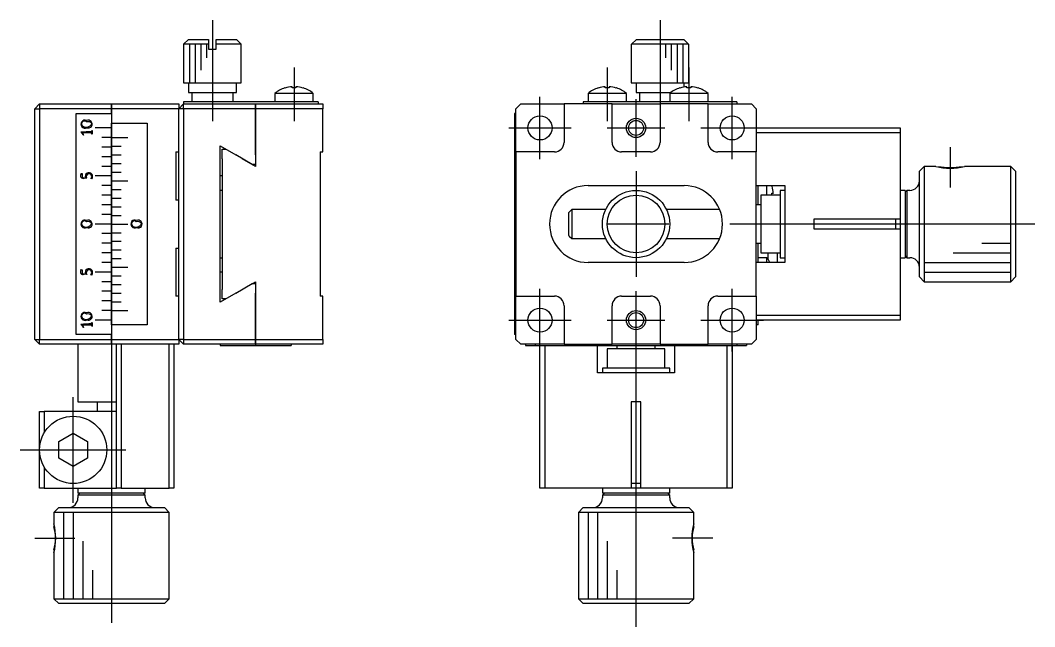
# Model space of a CAD drawing. Extents: x -100 to 146, y -92 to 84.
# Drawn here: x 40.1 to 145.7, y -41.9 to 21.2 of the extents above; entities that cross this region are included whole.
import ezdxf

# ---------------------------------------------------------------- set-up
doc = ezdxf.new("R2010")
doc.units = 0
doc.linetypes.add('CENTER', pattern=[50.8, 31.75, -6.35, 6.35, -6.35])
doc.layers.get('0').update_dxf_attribs({"linetype": 'CONTINUOUS'})
doc.layers.add('CENTER', color=1, linetype='CENTER')

msp = doc.modelspace()

# ---------------------------------------------------------------- linework, layer by layer
at = {"color": 7, "linetype": 'CONTINUOUS'}
for p, q in [((57.59, 19.2), (57.09, 18.7)), ((57.59, 19.2), (59.69, 19.2)), ((59.69, 19.2), (59.69, 18.7)), ((60.49, 19.2), (62.59, 19.2)), ((60.49, 18.7), (60.49, 19.2)), ((63.09, 18.7), (62.59, 19.2)), ((103.72, 18.7), (104.22, 19.2)), ((104.22, 19.2), (109.16, 19.2)), ((109.16, 19.2), (109.66, 18.7)), ((57.09, 18.7), (57.09, 14.7)), ((59.69, 18.7), (57.09, 18.7)), ((57.69, 18.7), (57.69, 14.7)), ((58.29, 18.7), (58.29, 14.7)), ((58.89, 18.7), (58.89, 16)), ((59.49, 18.7), (59.49, 17.3)), ((59.69, 18.7), (59.69, 18.2)), ((59.69, 18.2), (60.49, 18.2)), ((60.49, 18.2), (60.49, 18.7)), ((63.09, 18.7), (60.49, 18.7)), ((63.09, 14.7), (63.09, 18.7)), ((103.69, 18.2), (103.69, 14.7)), ((103.69, 18.2), (103.72, 18.2)), ((109.66, 18.7), (103.72, 18.7)), ((103.72, 18.2), (103.72, 18.7)), ((107.29, 17.3), (107.29, 18.7)), ((107.89, 16), (107.89, 18.7)), ((108.49, 14.7), (108.49, 18.7)), ((109.09, 14.7), (109.09, 18.7)), ((109.66, 18.7), (109.66, 18.2)), ((109.66, 18.2), (109.69, 18.2)), ((109.69, 14.7), (109.69, 18.2)), ((57.09, 14.7), (60.09, 14.7)), ((57.59, 14.7), (57.59, 13.7)), ((60.09, 14.7), (63.09, 14.7)), ((62.59, 13.7), (62.59, 14.7)), ((67.66, 14.16), (67.64, 14.16)), ((68.39, 14.16), (68.39, 14.29)), ((68.79, 14.16), (68.39, 14.16)), ((68.79, 14.29), (68.79, 14.16)), ((69.54, 14.16), (69.52, 14.16)), ((100.26, 14.16), (100.24, 14.16)), ((100.99, 14.16), (100.99, 14.29)), ((101.39, 14.16), (100.99, 14.16)), ((101.39, 14.29), (101.39, 14.16)), ((102.14, 14.16), (102.12, 14.16)), ((103.69, 14.7), (109.69, 14.7)), ((104.19, 14.7), (104.19, 13.7)), ((108.76, 14.16), (108.74, 14.16)), ((109.19, 14.25), (109.19, 14.7)), ((109.49, 14.16), (109.49, 14.29)), ((109.89, 14.16), (109.49, 14.16)), ((109.89, 14.29), (109.89, 14.16)), ((110.64, 14.16), (110.62, 14.16)), ((59.09, 12.7), (57.09, 12.7)), ((57.09, 12.7), (57.09, 12.5)), ((57.59, 13.7), (60.09, 13.7)), ((57.94, 13.7), (57.94, 12.7)), ((69.09, 12.7), (59.09, 12.7)), ((60.09, 13.7), (62.59, 13.7)), ((62.24, 12.7), (62.24, 13.7)), ((70.59, 13.6), (66.59, 13.6)), ((66.59, 13.6), (66.59, 12.7)), ((71.09, 12.7), (69.09, 12.7)), ((70.59, 12.7), (70.59, 13.6)), ((71.09, 12.7), (71.09, 12.5)), ((100.69, 12.7), (98.69, 12.7)), ((98.69, 12.7), (98.69, 12.5)), ((103.19, 13.6), (99.19, 13.6)), ((99.19, 13.6), (99.19, 12.7)), ((112.69, 12.7), (100.69, 12.7)), ((103.19, 12.7), (103.19, 13.6)), ((104.19, 13.7), (107.82, 13.7)), ((104.54, 13.7), (104.54, 12.7)), ((111.69, 13.6), (107.69, 13.6)), ((107.69, 13.6), (107.69, 12.7)), ((111.69, 12.7), (111.69, 13.6)), ((114.69, 12.7), (112.69, 12.7)), ((114.69, 12.7), (114.69, 12.5)), ((42.09, 12.5), (41.59, 12)), ((41.59, -12), (41.59, 12)), ((41.59, 12), (42.09, 12)), ((42.09, 12.5), (49.59, 12.5)), ((42.09, 12.5), (42.09, 12)), ((42.09, 12), (42.09, -12)), ((49.59, 12), (42.09, 12)), ((49.59, 12.5), (56.59, 12.5)), ((49.59, 12.5), (49.59, 12)), ((49.59, 12), (49.59, 12.5)), ((56.59, 12), (49.59, 12)), ((49.59, 11.51), (49.59, 12)), ((49.59, 12), (49.59, 11.51)), ((57.09, 12.5), (56.59, 12)), ((56.59, 12.5), (56.59, 12)), ((56.59, 7.5), (56.59, 12)), ((57.09, 12), (56.59, 12)), ((57.09, 12.5), (64.59, 12.5)), ((57.09, 12), (57.09, 12.5)), ((57.09, 12), (57.09, -12)), ((64.59, 12), (57.09, 12)), ((64.59, 12.5), (71.59, 12.5)), ((64.59, 12.5), (64.59, 12)), ((64.59, 12), (64.59, 12.5)), ((71.59, 12), (64.59, 12)), ((64.59, 7.2), (64.59, 12)), ((64.59, 12), (64.59, 7.2)), ((71.59, 12.5), (71.59, 12)), ((71.59, 7.5), (71.59, 12)), ((92.19, 12.5), (91.69, 12)), ((91.69, 7.5), (91.69, 12)), ((92.19, 12.5), (96.69, 12.5)), ((96.69, 12.5), (96.69, 8.5)), ((101.69, 12.5), (96.69, 12.5)), ((101.69, 12.5), (106.69, 12.5)), ((101.69, 8.5), (101.69, 12.5)), ((106.69, 12.5), (106.69, 8.5)), ((111.69, 12.5), (106.69, 12.5)), ((111.69, 12.5), (116.19, 12.5)), ((111.69, 8.5), (111.69, 12.5)), ((116.69, 12), (116.19, 12.5)), ((116.69, 12), (116.69, 7.5)), ((45.89, -11.5), (45.89, 11.5)), ((45.89, 11.5), (49.59, 11.5)), ((49.59, 11.5), (49.59, 10.51)), ((91.54, 11.5), (91.54, 10.51)), ((91.69, 11.5), (91.54, 11.5)), ((46.41, 9.53), (46.4, 9.54)), ((46.45, 9.49), (46.41, 9.53)), ((47.48, 9.6), (47.52, 9.73)), ((47.52, 9.73), (47.56, 9.75)), ((47.56, 9.75), (47.56, 9.34)), ((48.59, 10), (47.89, 10)), ((49.59, 10), (48.59, 10)), ((49.59, 10.51), (49.59, 10.5)), ((49.59, 10.5), (53.29, 10.5)), ((49.59, 10.5), (49.59, 10)), ((49.59, 10.01), (49.59, 10.5)), ((49.59, 10), (49.59, 10.01)), ((49.59, 10), (49.59, 9.01)), ((49.59, 9.99), (49.59, 10)), ((49.59, 9.01), (49.59, 9.99)), ((53.29, 10.5), (53.29, -10.5)), ((91.54, 10.5), (91.54, -10.5)), ((91.69, 10.5), (91.54, 10.5)), ((116.69, 10), (131.69, 10)), ((131.69, 10), (131.69, 9.5)), ((46.5, 9.44), (46.45, 9.49)), ((46.56, 9.37), (46.5, 9.44)), ((46.54, 9.48), (46.65, 9.33)), ((47.49, 9.47), (46.54, 9.48)), ((46.59, 9.32), (46.56, 9.37)), ((46.61, 9.3), (46.59, 9.32)), ((46.63, 9.26), (46.61, 9.3)), ((46.65, 9.24), (46.63, 9.26)), ((46.65, 9.33), (46.68, 9.26)), ((46.65, 9.24), (46.65, 9.24)), ((46.66, 9.24), (46.65, 9.24)), ((46.67, 9.24), (46.66, 9.24)), ((46.68, 9.25), (46.67, 9.24)), ((46.68, 9.26), (46.68, 9.25)), ((46.68, 9.25), (46.68, 9.25)), ((47.56, 9.34), (47.49, 9.47)), ((49.59, 9), (48.59, 9)), ((49.59, 9.01), (49.59, 9)), ((49.59, 9), (49.59, 9.01)), ((49.59, 9), (50.59, 9)), ((49.59, 9), (49.59, 8.99)), ((49.59, 8.99), (49.59, 9)), ((49.59, 8.99), (49.59, 8.11)), ((49.59, 8.1), (49.59, 8.99)), ((50.59, 9), (51.29, 9)), ((131.69, 9.5), (116.69, 9.5)), ((131.69, 9.5), (131.69, 0.5)), ((49.59, 8), (48.59, 8)), ((49.59, 8.11), (49.59, 8.1)), ((49.59, 8.1), (50.59, 8.1)), ((49.59, 8.1), (49.59, 8.09)), ((49.59, 8.01), (49.59, 8.1)), ((49.59, 8.09), (49.59, 8)), ((49.59, 8), (49.59, 8.01)), ((49.59, 8), (49.59, 7.21)), ((49.59, 7.99), (49.59, 8)), ((49.59, 7.2), (49.59, 7.99)), ((56.29, 7.5), (56.29, 2.5)), ((56.29, 7.5), (56.59, 7.5)), ((56.59, 2.5), (56.59, 7.5)), ((60.89, -8.13), (60.89, 8.13)), ((60.89, 8.13), (62.51, 7.2)), ((61.09, 7.8), (61.47, 7.8)), ((61.09, 6.8), (61.09, 7.8)), ((71.29, 7.5), (71.29, -7.5)), ((71.29, 7.5), (71.59, 7.5)), ((91.69, 7.5), (91.69, -7.5)), ((95.69, 7.5), (91.69, 7.5)), ((105.69, 7.5), (102.69, 7.5)), ((116.69, 7.5), (112.69, 7.5)), ((116.69, -7.5), (116.69, 7.5)), ((49.59, 7), (48.59, 7)), ((49.59, 7.21), (49.59, 7.2)), ((49.59, 7.2), (50.59, 7.2)), ((49.59, 7.2), (49.59, 7.19)), ((49.59, 7.01), (49.59, 7.2)), ((49.59, 7.19), (49.59, 7)), ((49.59, 7), (49.59, 7.01)), ((49.59, 7), (49.59, 6.31)), ((49.59, 6.99), (49.59, 7)), ((49.59, 6.3), (49.59, 6.99)), ((61.09, 6.8), (61.09, -6.8)), ((64.24, 6.2), (62.51, 7.2)), ((64.59, 6), (63.2, 6.8)), ((64.59, 7.2), (64.59, 6)), ((49.59, 6), (48.59, 6)), ((49.59, 6.31), (49.59, 6.3)), ((49.59, 6.3), (50.59, 6.3)), ((49.59, 6.3), (49.59, 6.29)), ((49.59, 6.01), (49.59, 6.3)), ((49.59, 6.29), (49.59, 6)), ((49.59, 6), (49.59, 6.01)), ((49.59, 6), (49.59, 5.41)), ((49.59, 5.99), (49.59, 6)), ((49.59, 5.4), (49.59, 5.99)), ((49.59, 5.41), (49.59, 5.4)), ((49.59, 5.4), (50.59, 5.4)), ((49.59, 5.4), (49.59, 5.39)), ((49.59, 5.01), (49.59, 5.4)), ((49.59, 5.39), (49.59, 5)), ((64.59, 6.2), (64.24, 6.2)), ((134.19, 6), (133.69, 5.5)), ((133.69, -5.5), (133.69, 5.5)), ((134.19, 6), (134.19, -6)), ((135.39, 6), (134.19, 6)), ((143.19, 6), (138.39, 6)), ((143.19, 0), (143.19, 6)), ((143.69, 5.5), (143.19, 6)), ((143.69, 5.5), (143.69, 0)), ((46.41, 5.21), (46.39, 5.27)), ((46.39, 5.27), (46.4, 5.27)), ((46.4, 5.27), (46.52, 5.25)), ((46.52, 5.25), (46.53, 5.16)), ((46.53, 5.16), (46.53, 5.09)), ((46.53, 5.09), (46.53, 5.04)), ((46.53, 5.04), (46.53, 4.99)), ((46.53, 4.99), (46.53, 4.97)), ((46.53, 4.97), (46.53, 4.96)), ((46.53, 4.96), (46.53, 4.87)), ((46.53, 4.87), (46.53, 4.84)), ((46.53, 4.84), (46.54, 4.84)), ((46.54, 4.84), (46.63, 4.83)), ((46.54, 4.84), (46.54, 4.84)), ((46.63, 4.83), (46.86, 4.81)), ((46.77, 4.77), (46.73, 4.77)), ((47, 4.76), (46.77, 4.77)), ((46.99, 4.8), (47, 4.77)), ((47, 4.77), (47, 4.76)), ((47.53, 4.69), (47.43, 4.73)), ((48.59, 5), (47.89, 5)), ((49.59, 5), (48.59, 5)), ((49.59, 5), (49.59, 5.01)), ((49.59, 5), (49.59, 4.51)), ((49.59, 4.99), (49.59, 5)), ((49.59, 4.5), (49.59, 4.99)), ((49.59, 4.51), (49.59, 4.5)), ((49.59, 4.5), (50.59, 4.5)), ((49.59, 4.5), (49.59, 4.49)), ((49.59, 4.01), (49.59, 4.5)), ((49.59, 4.49), (49.59, 4)), ((50.59, 4.5), (51.29, 4.5)), ((61.09, 5), (60.89, 5)), ((49.59, 4), (48.59, 4)), ((49.59, 4), (49.59, 4.01)), ((49.59, 4), (49.59, 3.61)), ((49.59, 3.99), (49.59, 4)), ((49.59, 3.6), (49.59, 3.99)), ((49.59, 3.61), (49.59, 3.6)), ((49.59, 3.6), (50.59, 3.6)), ((49.59, 3.6), (49.59, 3.59)), ((49.59, 3.01), (49.59, 3.6)), ((49.59, 3.59), (49.59, 3)), ((61.09, 3.5), (60.89, 3.5)), ((99.19, 4), (109.19, 4)), ((116.69, 4), (119.69, 4)), ((116.89, 3.5), (116.89, 4)), ((116.89, 2), (116.89, 3.5)), ((117.79, 3), (117.79, 4)), ((118.34, 3.93), (118.34, 3.95)), ((118.34, 3), (118.34, 3.2)), ((118.34, 3.2), (118.48, 3.2)), ((119.19, 3.5), (119.19, 0)), ((119.69, 3.5), (119.19, 3.5)), ((119.69, 4), (119.69, -4)), ((132.19, 3.5), (131.69, 3.5)), ((132.19, 3.5), (132.19, 0)), ((132.39, 3.5), (132.19, 3.3)), ((132.39, 3.5), (132.39, -3.5)), ((132.69, 3.5), (132.39, 3.5)), ((49.59, 3), (48.59, 3)), ((49.59, 3), (49.59, 3.01)), ((49.59, 3), (49.59, 2.71)), ((49.59, 2.99), (49.59, 3)), ((49.59, 2.7), (49.59, 2.99)), ((49.59, 2.71), (49.59, 2.7)), ((49.59, 2.7), (50.59, 2.7)), ((49.59, 2.01), (49.59, 2.7)), ((49.59, 2.7), (49.59, 2.69)), ((49.59, 2.69), (49.59, 2)), ((56.59, 2.5), (56.29, 2.5)), ((56.59, -2.5), (56.59, 2.5)), ((117.19, 3), (117.19, -3)), ((119.19, 3), (117.19, 3)), ((49.59, 2), (48.59, 2)), ((49.59, 2), (49.59, 2.01)), ((49.59, 2), (49.59, 1.81)), ((49.59, 1.99), (49.59, 2)), ((49.59, 1.8), (49.59, 1.99)), ((49.59, 1.81), (49.59, 1.8)), ((49.59, 1.8), (50.59, 1.8)), ((49.59, 1.8), (49.59, 1.79)), ((49.59, 1.01), (49.59, 1.8)), ((49.59, 1.79), (49.59, 1)), ((97.24, 1.25), (97.19, 1.2)), ((97.19, 0), (97.19, 1.2)), ((97.49, 1.5), (97.24, 1.25)), ((101.03, 1.5), (97.49, 1.5)), ((97.49, 1.5), (97.49, 0)), ((112.9, 1.5), (107.35, 1.5)), ((107.35, 1.5), (107.35, 1.5)), ((117.19, 2), (116.69, 2)), ((49.59, 1), (48.59, 1)), ((49.59, 1), (49.59, 1.01)), ((49.59, 1), (49.59, 0.91)), ((49.59, 0.99), (49.59, 1)), ((49.59, 0.9), (49.59, 0.99)), ((49.59, 0.91), (49.59, 0.9)), ((49.59, 0.9), (50.59, 0.9)), ((49.59, 0.9), (49.59, 0.89)), ((49.59, 0.01), (49.59, 0.9)), ((49.59, 0.89), (49.59, 0.01)), ((49.59, 0.01), (49.59, 0)), ((49.59, 0), (49.59, 0.01)), ((131.69, 0.5), (122.69, 0.5)), ((122.69, 0.5), (122.69, -0.5)), ((131.19, 0.5), (131.19, -0.5)), ((131.69, 0.5), (131.69, 0)), ((48.59, 0), (47.89, 0)), ((49.59, 0), (48.59, 0)), ((49.59, -1), (48.59, -1)), ((49.59, 0), (50.59, 0)), ((49.59, 0), (49.59, -0.01)), ((49.59, -0.01), (49.59, 0)), ((49.59, -0.01), (49.59, -0.89)), ((49.59, -0.9), (49.59, -0.01)), ((49.59, -0.89), (49.59, -0.9)), ((49.59, -0.9), (50.59, -0.9)), ((49.59, -0.9), (49.59, -0.91)), ((49.59, -0.99), (49.59, -0.9)), ((49.59, -0.91), (49.59, -1)), ((49.59, -1), (49.59, -0.99)), ((49.59, -1), (49.59, -1.79)), ((49.59, -1.01), (49.59, -1)), ((49.59, -1.8), (49.59, -1.01)), ((50.59, 0), (51.29, 0)), ((97.19, -1.2), (97.19, 0)), ((97.49, 0), (97.49, -1.5)), ((119.19, 0), (119.19, -3.5)), ((122.69, -0.5), (131.69, -0.5)), ((131.69, 0), (131.69, -0.5)), ((131.69, -0.5), (131.69, -9.5)), ((132.19, 0), (132.19, -3.5)), ((143.19, -6), (143.19, 0)), ((143.69, 0), (143.69, -5.5)), ((49.59, -2), (48.59, -2)), ((49.59, -1.79), (49.59, -1.8)), ((49.59, -1.8), (50.59, -1.8)), ((49.59, -1.8), (49.59, -1.81)), ((49.59, -1.99), (49.59, -1.8)), ((49.59, -1.81), (49.59, -2)), ((49.59, -2), (49.59, -1.99)), ((49.59, -2), (49.59, -2.69)), ((49.59, -2.01), (49.59, -2)), ((49.59, -2.7), (49.59, -2.01)), ((97.19, -1.2), (97.24, -1.25)), ((97.24, -1.25), (97.49, -1.5)), ((97.49, -1.5), (101.03, -1.5)), ((107.35, -1.5), (112.9, -1.5)), ((107.35, -1.5), (107.35, -1.5)), ((107.35, -1.5), (107.35, -1.5)), ((116.69, -2), (117.19, -2)), ((116.89, -4), (116.89, -2)), ((140.19, -2), (143.19, -2)), ((49.59, -3), (48.59, -3)), ((49.59, -2.69), (49.59, -2.7)), ((49.59, -2.7), (50.59, -2.7)), ((49.59, -2.7), (49.59, -2.71)), ((49.59, -2.99), (49.59, -2.7)), ((49.59, -2.71), (49.59, -3)), ((49.59, -3), (49.59, -2.99)), ((49.59, -3), (49.59, -3.59)), ((49.59, -3.01), (49.59, -3)), ((49.59, -3.6), (49.59, -3.01)), ((56.29, -2.5), (56.29, -7.5)), ((56.29, -2.5), (56.59, -2.5)), ((56.59, -7.5), (56.59, -2.5)), ((117.19, -3), (119.19, -3)), ((117.89, -3), (117.89, -3.63)), ((118.89, -3), (118.89, -4)), ((137.19, -3), (143.19, -3)), ((49.59, -4), (48.59, -4)), ((49.59, -3.59), (49.59, -3.6)), ((49.59, -3.6), (50.59, -3.6)), ((49.59, -3.99), (49.59, -3.6)), ((49.59, -3.6), (49.59, -3.61)), ((49.59, -3.61), (49.59, -4)), ((49.59, -4), (49.59, -3.99)), ((49.59, -4), (49.59, -4.49)), ((49.59, -4.01), (49.59, -4)), ((49.59, -4.5), (49.59, -4.01)), ((60.89, -3.5), (61.09, -3.5)), ((109.19, -4), (99.19, -4)), ((119.69, -4), (116.69, -4)), ((117.79, -3.5), (116.89, -3.5)), ((117.79, -4), (117.79, -3.5)), ((119.19, -3.5), (119.69, -3.5)), ((131.69, -3.5), (132.19, -3.5)), ((132.19, -3.3), (132.39, -3.5)), ((132.39, -3.5), (132.69, -3.5)), ((134.19, -4), (143.19, -4)), ((46.41, -4.79), (46.39, -4.73)), ((46.39, -4.73), (46.4, -4.73)), ((46.4, -4.73), (46.52, -4.75)), ((46.52, -4.75), (46.53, -4.84)), ((46.53, -4.84), (46.53, -4.91)), ((46.53, -4.91), (46.53, -4.96)), ((46.53, -4.96), (46.53, -5.01)), ((46.53, -5.01), (46.53, -5.03)), ((46.53, -5.03), (46.53, -5.04)), ((46.53, -5.04), (46.53, -5.13)), ((46.53, -5.13), (46.53, -5.16)), ((46.53, -5.16), (46.54, -5.16)), ((46.54, -5.16), (46.63, -5.17)), ((46.54, -5.16), (46.54, -5.16)), ((46.63, -5.17), (46.86, -5.19)), ((46.77, -5.23), (46.73, -5.23)), ((47, -5.24), (46.77, -5.23)), ((46.99, -5.2), (47, -5.23)), ((47, -5.23), (47, -5.24)), ((47.53, -5.31), (47.43, -5.27)), ((48.59, -5), (47.89, -5)), ((49.59, -5), (48.59, -5)), ((49.59, -4.49), (49.59, -4.5)), ((49.59, -4.5), (50.59, -4.5)), ((49.59, -4.5), (49.59, -4.51)), ((49.59, -4.99), (49.59, -4.5)), ((49.59, -4.51), (49.59, -5)), ((49.59, -5), (49.59, -4.99)), ((49.59, -5), (49.59, -5.39)), ((49.59, -5.01), (49.59, -5)), ((49.59, -5.4), (49.59, -5.01)), ((50.59, -4.5), (51.29, -4.5)), ((61.09, -5), (60.89, -5)), ((134.19, -5), (143.19, -5)), ((49.59, -6), (48.59, -6)), ((49.59, -5.39), (49.59, -5.4)), ((49.59, -5.4), (50.59, -5.4)), ((49.59, -5.4), (49.59, -5.41)), ((49.59, -5.99), (49.59, -5.4)), ((49.59, -5.41), (49.59, -6)), ((49.59, -6), (49.59, -5.99)), ((49.59, -6), (49.59, -6.29)), ((49.59, -6.01), (49.59, -6)), ((49.59, -6.3), (49.59, -6.01)), ((49.59, -6.29), (49.59, -6.3)), ((49.59, -6.3), (50.59, -6.3)), ((49.59, -6.3), (49.59, -6.31)), ((49.59, -6.99), (49.59, -6.3)), ((49.59, -6.31), (49.59, -7)), ((62.51, -7.2), (64.24, -6.2)), ((63.2, -6.8), (64.59, -6)), ((64.24, -6.2), (64.59, -6.2)), ((64.59, -6), (64.59, -7.2)), ((133.69, -5.5), (134.19, -6)), ((134.19, -6), (143.19, -6)), ((143.19, -6), (143.69, -5.5)), ((49.59, -7), (48.59, -7)), ((49.59, -7), (49.59, -6.99)), ((49.59, -7), (49.59, -7.19)), ((49.59, -7.01), (49.59, -7)), ((49.59, -7.2), (49.59, -7.01)), ((49.59, -7.19), (49.59, -7.2)), ((49.59, -7.2), (50.59, -7.2)), ((49.59, -7.2), (49.59, -7.21)), ((49.59, -7.99), (49.59, -7.2)), ((49.59, -7.21), (49.59, -8)), ((62.51, -7.2), (60.89, -8.13)), ((61.09, -7.8), (61.09, -6.8)), ((64.59, -12), (64.59, -7.2)), ((64.59, -7.2), (64.59, -12)), ((49.59, -8), (48.59, -8)), ((49.59, -8), (49.59, -7.99)), ((49.59, -8), (49.59, -8.09)), ((49.59, -8.01), (49.59, -8)), ((49.59, -8.1), (49.59, -8.01)), ((49.59, -8.09), (49.59, -8.1)), ((49.59, -8.1), (50.59, -8.1)), ((49.59, -8.1), (49.59, -8.11)), ((49.59, -8.99), (49.59, -8.1)), ((49.59, -8.11), (49.59, -8.99)), ((56.59, -7.5), (56.29, -7.5)), ((56.59, -12), (56.59, -7.5)), ((61.47, -7.8), (61.09, -7.8)), ((71.59, -7.5), (71.29, -7.5)), ((71.59, -12), (71.59, -7.5)), ((91.69, -12), (91.69, -7.5)), ((91.69, -7.5), (95.69, -7.5)), ((102.69, -7.5), (105.69, -7.5)), ((112.69, -7.5), (116.69, -7.5)), ((116.69, -7.5), (116.69, -12)), ((49.59, -9), (48.59, -9)), ((49.59, -8.99), (49.59, -9)), ((49.59, -9), (49.59, -8.99)), ((49.59, -9), (50.59, -9)), ((49.59, -9), (49.59, -9.01)), ((49.59, -9.01), (49.59, -9)), ((49.59, -9.01), (49.59, -10)), ((49.59, -9.99), (49.59, -9.01)), ((50.59, -9), (51.29, -9)), ((96.69, -8.5), (96.69, -12.5)), ((101.69, -12.5), (101.69, -8.5)), ((106.69, -8.5), (106.69, -12.5)), ((111.69, -12.5), (111.69, -8.5)), ((116.69, -9.5), (131.69, -9.5)), ((131.69, -9.5), (131.69, -10)), ((46.41, -10.47), (46.4, -10.46)), ((46.45, -10.51), (46.41, -10.47)), ((46.5, -10.56), (46.45, -10.51)), ((46.56, -10.63), (46.5, -10.56)), ((46.54, -10.52), (46.65, -10.67)), ((47.49, -10.53), (46.54, -10.52)), ((47.48, -10.4), (47.52, -10.27)), ((47.56, -10.66), (47.49, -10.53)), ((47.52, -10.27), (47.56, -10.25)), ((47.56, -10.25), (47.56, -10.66)), ((48.59, -10), (47.89, -10)), ((49.59, -10), (48.59, -10)), ((49.59, -10), (49.59, -9.99)), ((49.59, -10), (49.59, -10.5)), ((49.59, -10.01), (49.59, -10)), ((49.59, -10.5), (49.59, -10.01)), ((53.29, -10.5), (49.59, -10.5)), ((49.59, -10.5), (49.59, -10.51)), ((49.59, -10.51), (49.59, -11.5)), ((91.69, -10.5), (91.54, -10.5)), ((91.54, -10.51), (91.54, -11.5)), ((131.69, -10), (116.69, -10)), ((116.89, -10.5), (116.69, -10.5)), ((116.89, -10.5), (116.89, -10)), ((49.59, -11.5), (45.89, -11.5)), ((46.59, -10.68), (46.56, -10.63)), ((46.61, -10.7), (46.59, -10.68)), ((46.63, -10.74), (46.61, -10.7)), ((46.65, -10.76), (46.63, -10.74)), ((46.65, -10.67), (46.68, -10.74)), ((46.65, -10.76), (46.65, -10.76)), ((46.66, -10.76), (46.65, -10.76)), ((46.67, -10.76), (46.66, -10.76)), ((46.68, -10.75), (46.67, -10.76)), ((46.68, -10.74), (46.68, -10.75)), ((46.68, -10.75), (46.68, -10.75)), ((49.59, -12), (49.59, -11.51)), ((49.59, -11.51), (49.59, -12)), ((91.69, -11.5), (91.54, -11.5)), ((41.59, -12), (42.09, -12.5)), ((41.59, -12), (42.09, -12)), ((42.09, -12), (49.59, -12)), ((42.09, -12.5), (42.09, -12)), ((49.59, -12.5), (42.09, -12.5)), ((46.09, -12.5), (46.09, -18.5)), ((49.59, -12), (56.59, -12)), ((49.59, -12), (49.59, -12.5)), ((49.59, -12.5), (49.59, -12)), ((56.59, -12.5), (49.59, -12.5)), ((50.09, -27.5), (50.09, -12.5)), ((50.59, -12.5), (50.59, -27.5)), ((55.59, -27.5), (55.59, -12.5)), ((56.09, -12.5), (56.09, -27.5)), ((57.09, -12), (56.59, -12)), ((56.59, -12), (57.09, -12.5)), ((56.59, -12), (56.59, -12.5)), ((57.09, -12), (64.59, -12)), ((57.09, -12), (57.09, -12.5)), ((64.59, -12.5), (57.09, -12.5)), ((60.89, -12.5), (60.89, -12.65)), ((60.89, -12.65), (64.59, -12.65)), ((64.59, -12), (71.59, -12)), ((64.59, -12), (64.59, -12.5)), ((64.59, -12.5), (64.59, -12)), ((71.59, -12.5), (64.59, -12.5)), ((64.59, -12.5), (64.59, -12.65)), ((64.59, -12.65), (68.29, -12.65)), ((68.29, -12.5), (68.29, -12.65)), ((71.59, -12), (71.59, -12.5)), ((91.69, -12), (92.19, -12.5)), ((96.69, -12.5), (92.19, -12.5)), ((92.69, -12.5), (92.69, -12.65)), ((92.69, -12.65), (93.68, -12.65)), ((93.69, -12.5), (93.69, -12.65)), ((93.69, -12.65), (114.69, -12.65)), ((94.19, -27.5), (94.19, -12.65)), ((94.69, -12.65), (94.69, -27.5)), ((96.69, -12.5), (101.69, -12.5)), ((100.19, -15.5), (100.19, -12.65)), ((106.69, -12.5), (101.69, -12.5)), ((102.19, -12.65), (102.19, -13)), ((106.19, -13), (106.19, -12.65)), ((106.69, -12.5), (111.69, -12.5)), ((108.19, -12.65), (108.19, -15.5)), ((116.19, -12.5), (111.69, -12.5)), ((113.69, -27.5), (113.69, -12.65)), ((114.19, -12.65), (114.19, -27.5)), ((114.69, -12.5), (114.69, -12.65)), ((114.7, -12.65), (115.69, -12.65)), ((115.69, -12.5), (115.69, -12.65)), ((116.19, -12.5), (116.69, -12)), ((107.19, -13), (101.19, -13)), ((101.19, -13), (101.19, -15)), ((107.19, -15), (107.19, -13)), ((108.19, -15.5), (100.19, -15.5)), ((104.19, -15), (100.69, -15)), ((100.69, -15), (100.69, -15.5)), ((107.69, -15), (104.19, -15)), ((107.69, -15.5), (107.69, -15)), ((46.09, -18.5), (50.09, -18.5)), ((48.09, -18.5), (48.09, -19.5)), ((103.69, -18.5), (103.69, -27.5)), ((104.69, -18.5), (103.69, -18.5)), ((104.69, -27.5), (104.69, -18.5)), ((42.09, -23.5), (42.09, -19.5)), ((42.09, -19.5), (42.59, -19.5)), ((50.09, -19.5), (42.59, -19.5)), ((42.59, -19.5), (42.59, -21.7)), ((44.09, -22.63), (45.59, -21.77)), ((45.59, -21.77), (47.09, -22.63)), ((44.09, -24.37), (44.09, -22.63)), ((47.09, -22.63), (47.09, -24.37)), ((42.09, -27.5), (42.09, -23.5)), ((42.59, -25.3), (42.59, -27.5)), ((45.59, -25.23), (44.09, -24.37)), ((47.09, -24.37), (45.59, -25.23)), ((104.69, -27), (103.69, -27)), ((42.59, -27.5), (42.09, -27.5)), ((42.59, -27.5), (50.09, -27.5)), ((46.09, -27.5), (46.09, -28)), ((53.09, -28), (46.09, -28)), ((46.29, -28), (46.09, -28.2)), ((53.09, -28.2), (46.09, -28.2)), ((46.09, -28.2), (46.09, -28.5)), ((50.59, -27.5), (50.09, -27.5)), ((50.59, -27.5), (55.59, -27.5)), ((53.09, -28.2), (52.89, -28)), ((53.09, -28), (53.09, -27.5)), ((53.09, -28.5), (53.09, -28.2)), ((56.09, -27.5), (55.59, -27.5)), ((94.69, -27.5), (94.19, -27.5)), ((103.69, -27.5), (94.69, -27.5)), ((100.69, -27.5), (100.69, -28)), ((104.19, -28), (100.69, -28)), ((100.89, -28), (100.69, -28.2)), ((107.69, -28.2), (100.69, -28.2)), ((100.69, -28.2), (100.69, -28.5)), ((104.19, -27.5), (103.69, -27.5)), ((104.69, -27.5), (104.19, -27.5)), ((107.69, -28), (104.19, -28)), ((113.69, -27.5), (104.69, -27.5)), ((107.69, -28.2), (107.49, -28)), ((107.69, -28), (107.69, -27.5)), ((107.69, -28.5), (107.69, -28.2)), ((114.19, -27.5), (113.69, -27.5)), ((44.09, -29.5), (43.59, -30)), ((44.09, -29.5), (55.09, -29.5)), ((55.59, -30), (55.09, -29.5)), ((98.69, -29.5), (98.19, -30)), ((98.69, -29.5), (109.69, -29.5)), ((110.19, -30), (109.69, -29.5)), ((55.59, -30), (43.59, -30)), ((43.59, -30), (43.59, -31.2)), ((44.59, -30), (44.59, -39)), ((45.59, -30), (45.59, -39)), ((55.59, -39), (55.59, -30)), ((110.19, -30), (98.19, -30)), ((98.19, -30), (98.19, -39)), ((99.19, -30), (99.19, -39)), ((100.19, -30), (100.19, -39)), ((110.19, -31.2), (110.19, -30)), ((46.59, -33), (46.59, -39)), ((101.19, -33), (101.19, -39)), ((43.59, -34.2), (43.59, -39)), ((110.19, -39), (110.19, -34.2)), ((47.59, -36), (47.59, -39)), ((102.19, -36), (102.19, -39)), ((43.59, -39), (55.59, -39)), ((43.59, -39), (44.09, -39.5)), ((55.09, -39.5), (55.59, -39)), ((98.19, -39), (104.19, -39)), ((98.19, -39), (98.69, -39.5)), ((104.19, -39), (110.19, -39)), ((109.69, -39.5), (110.19, -39)), ((55.09, -39.5), (44.09, -39.5)), ((104.19, -39.5), (98.69, -39.5)), ((109.69, -39.5), (104.19, -39.5))]:
    msp.add_line(p, q, dxfattribs=at)
for centre, radius in [((94.19, 10), 1.25), ((104.19, 10), 0.783), ((114.19, 10), 1.25), ((104.19, 0), 3.5), ((104.19, 0), 3), ((94.19, -10), 1.25), ((104.19, -10), 0.783), ((114.19, -10), 1.25), ((45.59, -23.5), 3.5)]:
    msp.add_circle(centre, radius, dxfattribs=at)
at = {"color": 3, "linetype": 'CONTINUOUS'}
for centre in [(104.19, 10), (104.19, -10)]:
    msp.add_circle(centre, 1, dxfattribs=at)
at = {"color": 7, "linetype": 'CONTINUOUS'}
for centre, radius, start, end in [((68.59, 11.1), 3.2, 107.27, 128.6822), ((68.59, 11.1), 3.19, 93.5904, 106.9053), ((68.59, 11.1), 3.19, 73.0947, 86.4096), ((68.59, 11.1), 3.2, 51.3178, 72.73), ((101.19, 11.1), 3.2, 107.27, 128.6822), ((101.19, 11.1), 3.19, 93.5904, 106.9053), ((101.19, 11.1), 3.19, 73.0947, 86.4096), ((101.19, 11.1), 3.2, 51.3178, 72.73), ((109.69, 11.1), 3.2, 107.27, 128.6822), ((109.69, 11.1), 3.19, 93.5904, 106.9053), ((109.69, 11.1), 3.19, 73.0947, 86.4096), ((109.69, 11.1), 3.2, 51.3178, 72.73), ((46.81, 10.39), 0.416, 63.9047, 298.7371), ((46.76, 10.42), 0.297, 45.8759, 218.7066), ((47.11, 10.05), 0.598, 43.8884, 103.6568), ((47.17, 10.4), 0.406, 246.7475, 115.8944), ((47.76, -4.53), 14.14, 91.1244, 95.5187), ((46.94, 10.74), 0.661, 231.2371, 334.7042), ((95.69, 8.5), 1, 270, 0), ((102.69, 8.5), 1, 180, 270), ((105.69, 8.5), 1, 270, 0), ((112.69, 8.5), 1, 180, 270), ((47.23, 4.95), 0.393, 319.5545, 199.9105), ((136.89, 11.68), 5.81, 257.7759, 282.2241), ((46.62, 5.03), 0.277, 139.4938, 293.3804), ((47.24, 4.94), 0.286, 312.2787, 210.5455), ((132.69, 4.5), 1, 270, 0), ((99.19, 0), 4, 90, 270), ((109.19, 0), 4, 270, 90), ((115.29, 3), 3.2, 17.27, 18.21), ((115.29, 3), 3.19, 3.5904, 16.9053), ((46.81, 0), 0.416, 63.9047, 298.7371), ((46.76, 0.02), 0.297, 45.8759, 218.7066), ((46.94, 0.35), 0.661, 231.2371, 334.7042), ((47.11, -0.35), 0.598, 43.8884, 103.6568), ((47.17, 0), 0.406, 246.7475, 115.8944), ((52.01, 0), 0.416, 63.9047, 298.7371), ((51.96, 0.02), 0.297, 45.8759, 218.7066), ((52.14, 0.35), 0.661, 231.2371, 334.7042), ((52.3, -0.35), 0.598, 43.8884, 103.6568), ((52.37, 0), 0.406, 246.7475, 115.8944), ((115.29, -5.5), 3.2, 27.9532, 38.6822), ((132.69, -4.5), 1, 0, 90), ((46.62, -4.97), 0.277, 139.4938, 293.3804), ((47.23, -5.05), 0.393, 319.5545, 199.9105), ((47.24, -5.06), 0.286, 312.2787, 210.5455), ((95.69, -8.5), 1, 0, 90), ((102.69, -8.5), 1, 90, 180), ((105.69, -8.5), 1, 0, 90), ((112.69, -8.5), 1, 90, 180), ((46.81, -9.61), 0.416, 63.9047, 298.7371), ((46.76, -9.58), 0.297, 45.8759, 218.7066), ((47.11, -9.95), 0.598, 43.8884, 103.6568), ((47.17, -9.6), 0.406, 246.7475, 115.8944), ((47.76, -24.53), 14.14, 91.1244, 95.5187), ((46.94, -9.26), 0.661, 231.2371, 334.7042), ((45.09, -28.5), 1, 270, 0), ((54.09, -28.5), 1, 180, 270), ((99.69, -28.5), 1, 270, 0), ((108.69, -28.5), 1, 180, 270), ((38.92, -32.7), 4.83, 345.2583, 14.7417), ((114.86, -32.7), 4.83, 165.2583, 194.7417)]:
    msp.add_arc(centre, radius, start, end, dxfattribs=at)
at = {"color": 3, "linetype": 'CONTINUOUS'}
for centre, start, end in [((136.89, 11.81), 255.5241, 284.4759), ((37.78, -32.7), 345.5226, 14.4774), ((116, -32.7), 165.5226, 194.4774)]:
    msp.add_arc(centre, 6, start, end, dxfattribs=at)
at = {"layer": 'CENTER', "color": 1, "linetype": 'CENTER'}
for p, q in [((60.09, 21.2), (60.09, 10.7)), ((106.69, 21.2), (106.69, 10.7)), ((68.59, 16.29), (68.59, 10.7)), ((101.19, 16.29), (101.19, 10.7)), ((109.69, 16.29), (109.69, 10.7)), ((94.19, 6.75), (94.19, 13.25)), ((104.19, 7), (104.19, 13)), ((114.19, 6.75), (114.19, 13.25)), ((90.94, 10), (97.44, 10)), ((101.19, 10), (107.19, 10)), ((110.94, 10), (117.44, 10)), ((136.89, 8), (136.89, 3.81)), ((104.19, 5.5), (104.19, -5.5)), ((145.69, 0), (95.19, 0)), ((94.19, -13.25), (94.19, -6.75)), ((104.19, -13), (104.19, -7)), ((114.19, -13.25), (114.19, -6.75)), ((49.59, -10.5), (49.59, -41.5)), ((90.94, -10), (97.44, -10)), ((101.19, -10), (107.19, -10)), ((104.19, -41.9), (104.19, -10.5)), ((110.94, -10), (117.44, -10)), ((45.59, -29), (45.59, -18)), ((40.09, -23.5), (51.09, -23.5)), ((41.59, -32.7), (45.78, -32.7)), ((112.19, -32.7), (108, -32.7))]:
    msp.add_line(p, q, dxfattribs=at)

doc.saveas('drawing.dxf')
